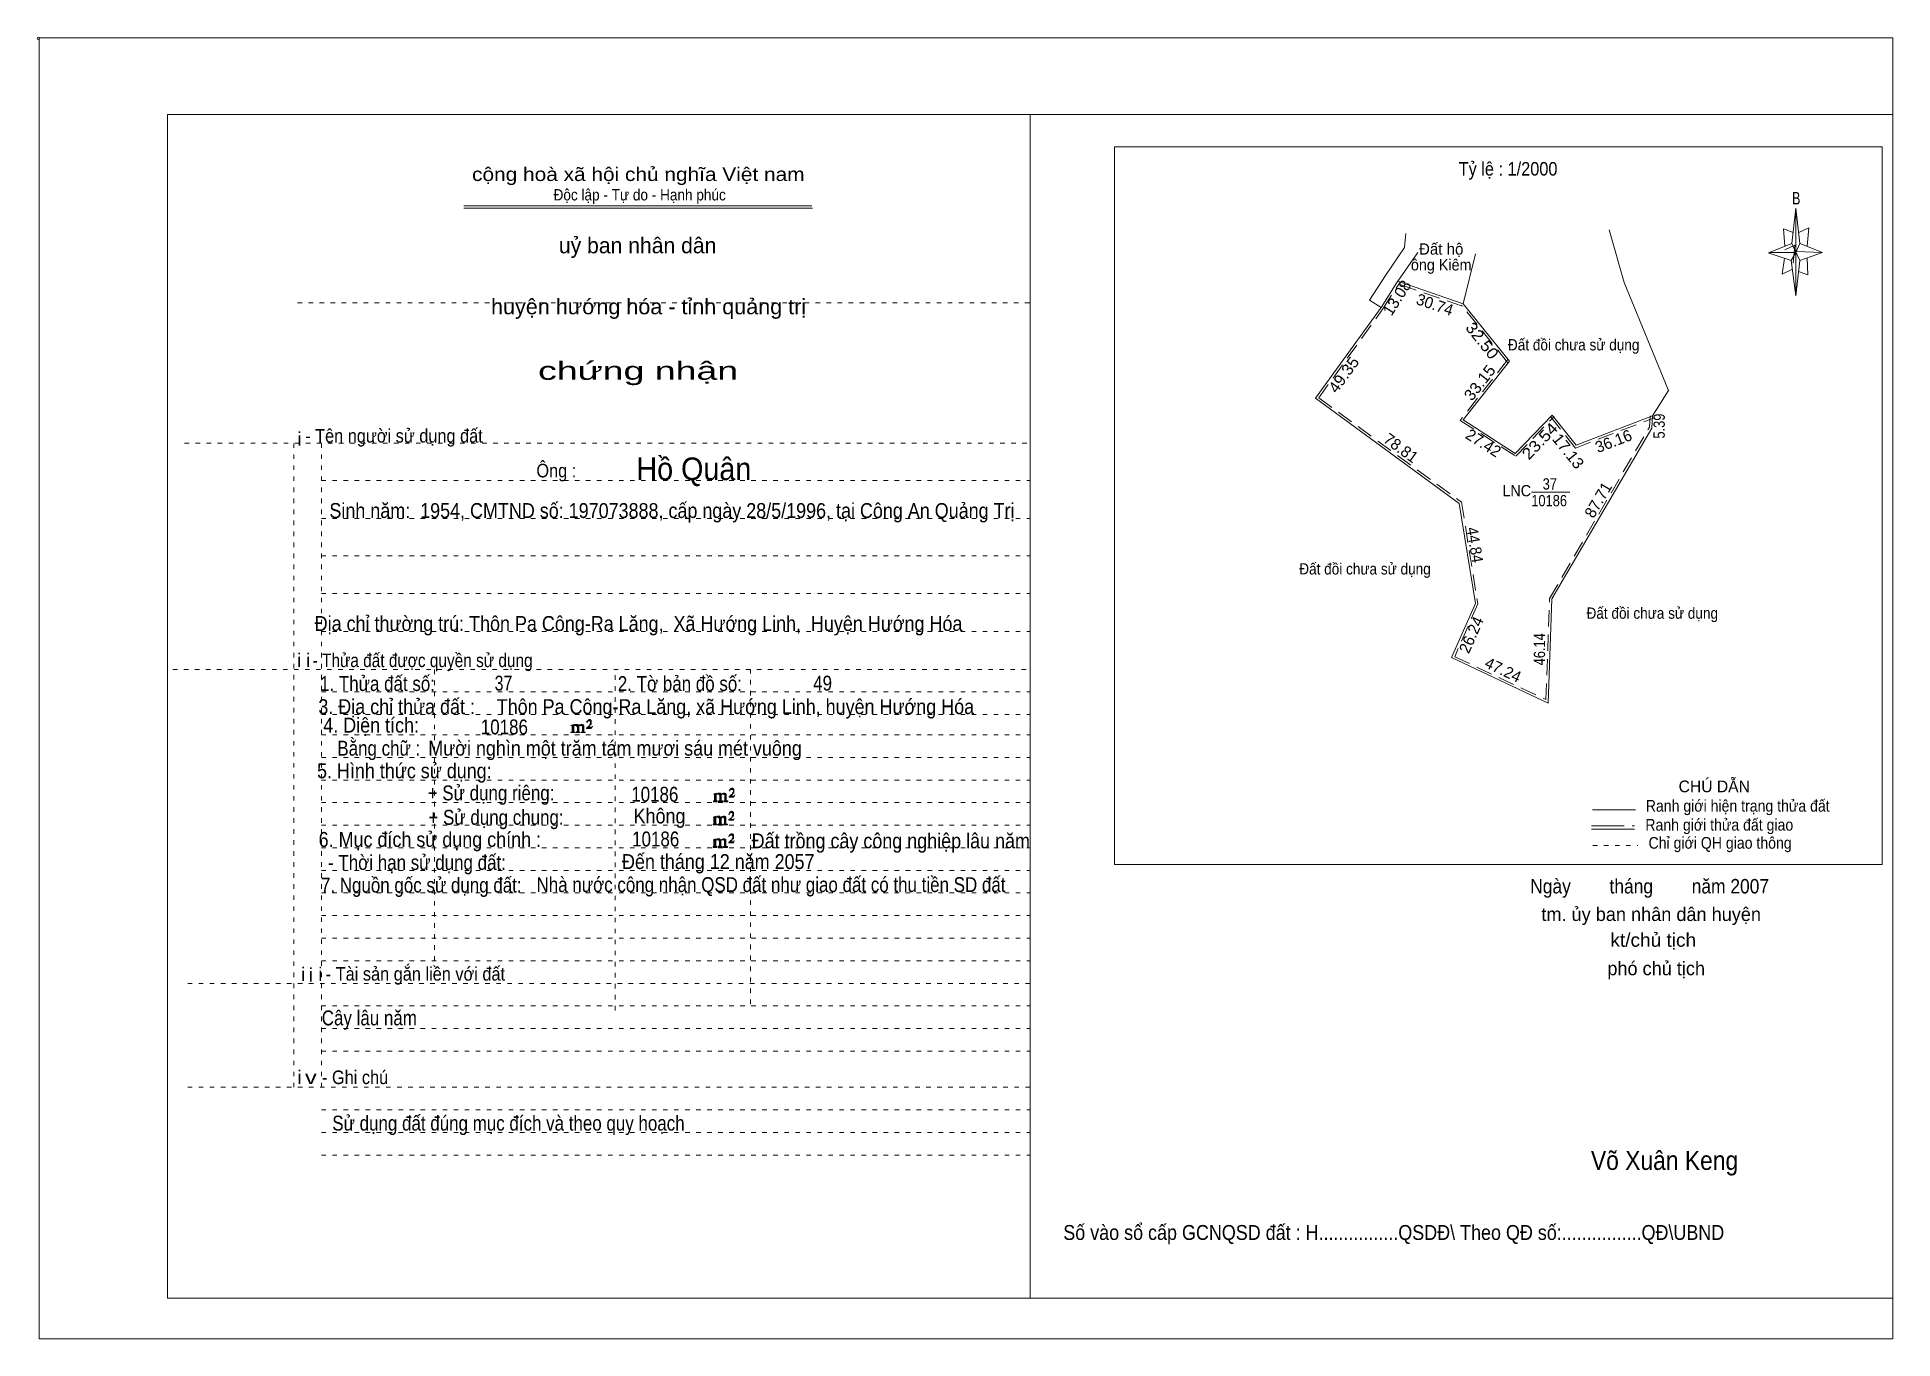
# Model space of a CAD drawing. Header units: centimetres. Extents: x -1.6 to 39.5, y -3.3 to 25.5.
import ezdxf
from ezdxf.enums import TextEntityAlignment as Align

# ---------------------------------------------------------------- set-up
doc = ezdxf.new("R2010")
doc.units = ezdxf.units.CM
doc.header["$LTSCALE"] = 0.12
for name, pattern in [('DOTTED', [1.5, 0.3, -1.2]), ('LONG_DASHED', [7.5, 6, -1.5]), ('MEDIUM_DASHED', [4.5, 3, -1.5])]:
    doc.linetypes.add(name, pattern=pattern)
for name, color, linetype, lineweight in [('1', 7, 'DOTTED', 13), ('10', 7, 'Continuous', 13), ('4', 7, 'Continuous', 13), ('5', 7, 'Continuous', 13), ('50', 7, 'Continuous', 13)]:
    doc.layers.add(name, color=color, linetype=linetype, lineweight=lineweight)

msp = doc.modelspace()

# ---------------------------------------------------------------- hatches: boundary and pattern name
at = {"layer": '50'}
for points in [[(10.27, 10.13), (10.27, 10.12), (10.27, 10.11), (10.25, 10.11), (10.24, 10.11), (10.24, 10.1), (10.33, 10.1), (10.33, 10.11), (10.32, 10.11), (10.31, 10.11), (10.31, 10.12), (10.31, 10.13), (10.31, 10.24), (10.31, 10.25), (10.32, 10.26), (10.34, 10.26), (10.35, 10.26), (10.36, 10.26), (10.37, 10.25), (10.39, 10.22), (10.39, 10.13), (10.37, 10.12), (10.37, 10.11), (10.36, 10.11), (10.35, 10.11), (10.35, 10.1), (10.44, 10.1), (10.44, 10.11), (10.43, 10.11), (10.42, 10.11), (10.42, 10.12), (10.42, 10.13), (10.42, 10.24), (10.44, 10.26), (10.45, 10.26), (10.46, 10.26), (10.49, 10.26), (10.49, 10.25), (10.5, 10.24), (10.5, 10.22), (10.5, 10.13), (10.5, 10.12), (10.49, 10.11), (10.49, 10.11), (10.47, 10.11), (10.47, 10.1), (10.56, 10.1), (10.56, 10.11), (10.55, 10.11), (10.54, 10.11), (10.53, 10.12), (10.53, 10.13), (10.53, 10.2), (10.53, 10.25), (10.53, 10.26), (10.52, 10.27), (10.5, 10.28), (10.47, 10.28), (10.46, 10.28), (10.44, 10.27), (10.41, 10.25), (10.41, 10.26), (10.4, 10.28), (10.39, 10.28), (10.37, 10.28), (10.35, 10.28), (10.34, 10.28), (10.32, 10.26), (10.31, 10.26), (10.31, 10.25), (10.31, 10.25), (10.31, 10.26), (10.31, 10.28), (10.24, 10.26), (10.24, 10.26), (10.25, 10.26), (10.27, 10.25), (10.27, 10.24), (10.27, 10.23)], [(10.69, 10.19), (10.72, 10.24), (10.72, 10.24), (10.71, 10.22), (10.69, 10.22), (10.68, 10.22), (10.63, 10.22), (10.66, 10.26), (10.67, 10.27), (10.69, 10.28), (10.69, 10.3), (10.69, 10.32), (10.69, 10.34), (10.69, 10.35), (10.69, 10.37), (10.68, 10.38), (10.67, 10.38), (10.66, 10.39), (10.65, 10.39), (10.63, 10.38), (10.63, 10.38), (10.62, 10.37), (10.61, 10.35), (10.59, 10.33), (10.61, 10.33), (10.61, 10.35), (10.62, 10.35), (10.63, 10.36), (10.65, 10.36), (10.66, 10.36), (10.67, 10.35), (10.68, 10.35), (10.68, 10.32), (10.68, 10.3), (10.66, 10.28), (10.66, 10.26), (10.65, 10.25), (10.59, 10.2), (10.59, 10.19)], [(13.42, 8.61), (13.42, 8.6), (13.42, 8.59), (13.41, 8.59), (13.4, 8.59), (13.4, 8.57), (13.48, 8.57), (13.48, 8.59), (13.47, 8.59), (13.46, 8.59), (13.46, 8.6), (13.46, 8.61), (13.46, 8.72), (13.46, 8.73), (13.47, 8.74), (13.5, 8.74), (13.51, 8.74), (13.52, 8.74), (13.53, 8.73), (13.54, 8.69), (13.54, 8.61), (13.53, 8.6), (13.53, 8.59), (13.52, 8.59), (13.51, 8.59), (13.51, 8.57), (13.6, 8.57), (13.6, 8.59), (13.58, 8.59), (13.57, 8.59), (13.57, 8.6), (13.57, 8.61), (13.57, 8.72), (13.6, 8.74), (13.61, 8.74), (13.62, 8.74), (13.64, 8.74), (13.64, 8.73), (13.65, 8.72), (13.65, 8.69), (13.65, 8.61), (13.65, 8.6), (13.64, 8.59), (13.64, 8.59), (13.63, 8.59), (13.63, 8.57), (13.72, 8.57), (13.72, 8.59), (13.7, 8.59), (13.69, 8.59), (13.68, 8.6), (13.68, 8.61), (13.68, 8.68), (13.68, 8.73), (13.68, 8.74), (13.67, 8.75), (13.65, 8.76), (13.63, 8.76), (13.62, 8.76), (13.6, 8.75), (13.56, 8.73), (13.56, 8.74), (13.55, 8.76), (13.54, 8.76), (13.53, 8.76), (13.51, 8.76), (13.5, 8.76), (13.47, 8.74), (13.46, 8.74), (13.46, 8.73), (13.46, 8.73), (13.46, 8.74), (13.46, 8.76), (13.4, 8.74), (13.4, 8.74), (13.41, 8.74), (13.42, 8.73), (13.42, 8.72), (13.42, 8.71)], [(13.85, 8.67), (13.87, 8.72), (13.87, 8.72), (13.86, 8.69), (13.85, 8.69), (13.84, 8.69), (13.78, 8.69), (13.82, 8.74), (13.83, 8.75), (13.85, 8.76), (13.85, 8.78), (13.85, 8.79), (13.85, 8.82), (13.85, 8.83), (13.85, 8.85), (13.84, 8.86), (13.83, 8.86), (13.82, 8.87), (13.8, 8.87), (13.78, 8.86), (13.78, 8.86), (13.77, 8.85), (13.76, 8.83), (13.75, 8.81), (13.76, 8.81), (13.76, 8.83), (13.77, 8.83), (13.78, 8.84), (13.8, 8.84), (13.82, 8.84), (13.83, 8.83), (13.84, 8.83), (13.84, 8.79), (13.84, 8.78), (13.82, 8.76), (13.82, 8.74), (13.8, 8.73), (13.75, 8.68), (13.75, 8.67)], [(13.41, 8.09), (13.41, 8.08), (13.41, 8.07), (13.4, 8.07), (13.39, 8.07), (13.39, 8.06), (13.48, 8.06), (13.48, 8.07), (13.47, 8.07), (13.45, 8.07), (13.45, 8.08), (13.45, 8.09), (13.45, 8.2), (13.45, 8.21), (13.47, 8.23), (13.49, 8.23), (13.5, 8.23), (13.51, 8.23), (13.52, 8.21), (13.53, 8.18), (13.53, 8.09), (13.52, 8.08), (13.52, 8.07), (13.51, 8.07), (13.5, 8.07), (13.5, 8.06), (13.59, 8.06), (13.59, 8.07), (13.58, 8.07), (13.57, 8.07), (13.57, 8.08), (13.57, 8.09), (13.57, 8.2), (13.59, 8.23), (13.6, 8.23), (13.61, 8.23), (13.63, 8.23), (13.63, 8.21), (13.64, 8.2), (13.64, 8.18), (13.64, 8.09), (13.64, 8.08), (13.63, 8.07), (13.63, 8.07), (13.62, 8.07), (13.62, 8.06), (13.71, 8.06), (13.71, 8.07), (13.7, 8.07), (13.69, 8.07), (13.67, 8.08), (13.67, 8.09), (13.67, 8.17), (13.67, 8.21), (13.67, 8.23), (13.66, 8.24), (13.64, 8.25), (13.62, 8.25), (13.61, 8.25), (13.59, 8.24), (13.55, 8.21), (13.55, 8.23), (13.54, 8.25), (13.53, 8.25), (13.52, 8.25), (13.5, 8.25), (13.49, 8.25), (13.47, 8.23), (13.45, 8.23), (13.45, 8.21), (13.45, 8.21), (13.45, 8.23), (13.45, 8.25), (13.39, 8.23), (13.39, 8.23), (13.4, 8.23), (13.41, 8.21), (13.41, 8.2), (13.41, 8.19)], [(13.84, 8.16), (13.86, 8.2), (13.86, 8.2), (13.85, 8.18), (13.84, 8.18), (13.83, 8.18), (13.77, 8.18), (13.81, 8.23), (13.82, 8.24), (13.84, 8.25), (13.84, 8.27), (13.84, 8.28), (13.84, 8.3), (13.84, 8.31), (13.84, 8.34), (13.83, 8.35), (13.82, 8.35), (13.81, 8.36), (13.8, 8.36), (13.77, 8.35), (13.77, 8.35), (13.76, 8.34), (13.75, 8.31), (13.74, 8.29), (13.75, 8.29), (13.75, 8.31), (13.76, 8.31), (13.77, 8.33), (13.8, 8.33), (13.81, 8.33), (13.82, 8.31), (13.83, 8.31), (13.83, 8.28), (13.83, 8.27), (13.81, 8.25), (13.81, 8.23), (13.8, 8.21), (13.74, 8.17), (13.74, 8.16)], [(13.84, 7.66), (13.86, 7.71), (13.86, 7.71), (13.85, 7.68), (13.84, 7.68), (13.83, 7.68), (13.77, 7.68), (13.81, 7.73), (13.82, 7.74), (13.84, 7.75), (13.84, 7.77), (13.84, 7.78), (13.84, 7.81), (13.84, 7.82), (13.84, 7.84), (13.83, 7.85), (13.82, 7.85), (13.81, 7.86), (13.79, 7.86), (13.77, 7.85), (13.77, 7.85), (13.76, 7.84), (13.75, 7.82), (13.74, 7.8), (13.75, 7.8), (13.75, 7.82), (13.76, 7.82), (13.77, 7.83), (13.79, 7.83), (13.81, 7.83), (13.82, 7.82), (13.83, 7.82), (13.83, 7.78), (13.83, 7.77), (13.81, 7.75), (13.81, 7.73), (13.79, 7.72), (13.74, 7.67), (13.74, 7.66)], [(13.41, 7.6), (13.41, 7.59), (13.41, 7.58), (13.4, 7.58), (13.39, 7.58), (13.39, 7.56), (13.47, 7.56), (13.47, 7.58), (13.46, 7.58), (13.45, 7.58), (13.45, 7.59), (13.45, 7.6), (13.45, 7.71), (13.45, 7.72), (13.46, 7.73), (13.49, 7.73), (13.5, 7.73), (13.51, 7.73), (13.52, 7.72), (13.53, 7.68), (13.53, 7.6), (13.52, 7.59), (13.52, 7.58), (13.51, 7.58), (13.5, 7.58), (13.5, 7.56), (13.59, 7.56), (13.59, 7.58), (13.57, 7.58), (13.56, 7.58), (13.56, 7.59), (13.56, 7.6), (13.56, 7.71), (13.59, 7.73), (13.6, 7.73), (13.61, 7.73), (13.63, 7.73), (13.63, 7.72), (13.64, 7.71), (13.64, 7.68), (13.64, 7.6), (13.64, 7.59), (13.63, 7.58), (13.63, 7.58), (13.62, 7.58), (13.62, 7.56), (13.71, 7.56), (13.71, 7.58), (13.69, 7.58), (13.68, 7.58), (13.67, 7.59), (13.67, 7.6), (13.67, 7.67), (13.67, 7.72), (13.67, 7.73), (13.66, 7.74), (13.64, 7.75), (13.62, 7.75), (13.61, 7.75), (13.59, 7.74), (13.55, 7.72), (13.55, 7.73), (13.54, 7.75), (13.53, 7.75), (13.52, 7.75), (13.5, 7.75), (13.49, 7.75), (13.46, 7.73), (13.45, 7.73), (13.45, 7.72), (13.45, 7.72), (13.45, 7.73), (13.45, 7.75), (13.39, 7.73), (13.39, 7.73), (13.4, 7.73), (13.41, 7.72), (13.41, 7.71), (13.41, 7.7)]]:
    msp.add_hatch(color=256, dxfattribs=at).paths.add_polyline_path(points)

# ---------------------------------------------------------------- linework, layer by layer
at = {"layer": '1', "linetype": 'Continuous'}
for p, q in [((1.31, -2.42), (1.31, 23.78)), ((1.31, 23.78), (39.51, 23.78)), ((20.41, -2.42), (20.41, 23.78)), ((39.51, -2.42), (39.51, 23.78)), ((7.87, 21.76), (15.58, 21.76)), ((7.87, 21.71), (15.59, 21.71)), ((37.26, 20.55), (36.75, 20.72)), ((1.31, -2.42), (39.51, -2.42))]:
    msp.add_line(p, q, dxfattribs=at)
at = {"layer": '1'}
for p, q in [((4.19, 19.61), (20.41, 19.61)), ((1.69, 16.51), (20.41, 16.51)), ((4.11, 2.25), (4.11, 16.51)), ((4.72, 2.25), (4.72, 16.51)), ((4.72, 15.68), (20.41, 15.68)), ((4.72, 14.84), (20.41, 14.84)), ((4.72, 14.01), (20.41, 14.01)), ((4.72, 13.18), (20.41, 13.18)), ((4.72, 12.34), (20.41, 12.34)), ((1.43, 11.5), (20.41, 11.5)), ((7.22, 5.05), (7.22, 11.5)), ((11.22, 3.95), (11.22, 11.5)), ((14.22, 4.09), (14.22, 11.5)), ((4.72, 11), (20.41, 11)), ((4.72, 10.5), (20.41, 10.5)), ((4.72, 10.05), (20.41, 10.05)), ((4.72, 9.55), (20.41, 9.55)), ((4.72, 9.05), (20.41, 9.05)), ((4.72, 8.55), (20.41, 8.55)), ((4.72, 8.05), (20.41, 8.05)), ((4.72, 7.55), (20.41, 7.55)), ((4.72, 7.05), (20.41, 7.05)), ((4.72, 6.55), (20.41, 6.55)), ((4.72, 6.05), (20.41, 6.05)), ((4.72, 5.55), (20.41, 5.55)), ((4.72, 5.05), (20.41, 5.05)), ((1.76, 4.55), (20.41, 4.55)), ((4.72, 4.05), (20.41, 4.05)), ((4.72, 3.55), (20.41, 3.55)), ((4.72, 3.05), (20.41, 3.05)), ((1.76, 2.25), (20.41, 2.25)), ((4.72, 1.75), (20.41, 1.75)), ((4.72, 1.25), (20.41, 1.25)), ((4.72, 0.75), (20.41, 0.75))]:
    msp.add_line(p, q, dxfattribs=at)
at = {"layer": '1', "linetype": 'Continuous'}
msp.add_lwpolyline([(-1.53, -3.32), (39.51, -3.32), (39.51, 25.48), (-1.53, 25.48)], close=True, dxfattribs=at)
msp.add_lwpolyline([(37.27, 20.35), (37.06, 20.25), (37.11, 20.6)], dxfattribs=at)
at = {"layer": '10'}
for p, q in [((28.99, 20.73), (28.55, 20.09)), ((30.27, 20.7), (30, 19.59)), ((30, 19.59), (28.55, 20.09)), ((26.73, 17.5), (28.18, 19.51)), ((27.92, 19.67), (28.18, 19.51)), ((31.02, 18.32), (30, 19.59)), ((31.51, 15.42), (32.36, 15.42))]:
    msp.add_line(p, q, dxfattribs=at)
at = {"layer": '10', "linetype": 'MEDIUM_DASHED'}
for p, q in [((29.98, 19.54), (28.53, 20.04)), ((26.8, 17.51), (28.22, 19.48)), ((30.98, 18.29), (29.96, 19.56))]:
    msp.add_line(p, q, dxfattribs=at)
at = {"layer": '10'}
for points in [[(27.92, 19.67), (28.28, 20.22), (28.7, 20.84), (28.73, 21.15)], [(34.19, 17.11), (34.54, 17.67), (33.56, 20.06), (33.23, 21.23)], [(28.18, 19.51), (28.53, 20.06), (28.55, 20.09)], [(31.02, 18.32), (30, 17.02), (31.15, 16.28), (31.97, 17.13)], [(26.73, 17.5), (29.91, 15.17), (30.27, 12.96), (29.74, 11.76), (31.88, 10.75), (31.96, 13.06), (34.17, 16.84), (34.19, 17.11)], [(31.97, 17.13), (32.5, 16.46), (34.19, 17.11)]]:
    msp.add_lwpolyline(points, dxfattribs=at)
at = {"layer": '10', "linetype": 'MEDIUM_DASHED'}
for points in [[(28.22, 19.48), (28.57, 20.03), (28.59, 20.06)], [(30.98, 18.35), (29.93, 17.01), (31.16, 16.22), (32.01, 17.1)], [(26.8, 17.51), (29.96, 15.2), (30.32, 12.95), (29.81, 11.78), (31.83, 10.83), (31.91, 13.07), (34.12, 16.86), (34.14, 17.11)], [(31.93, 17.1), (32.48, 16.4), (34.21, 17.06)]]:
    msp.add_lwpolyline(points, dxfattribs=at)
at = {"layer": '4'}
for p, q in [((32.86, 8.39), (33.81, 8.39)), ((32.84, 7.96), (33.79, 7.96))]:
    msp.add_line(p, q, dxfattribs=at)
at = {"layer": '4', "linetype": 'LONG_DASHED'}
msp.add_line((32.84, 8.04), (33.79, 8.04), dxfattribs=at)
at = {"layer": '4', "linetype": 'DOTTED'}
msp.add_line((32.87, 7.6), (33.86, 7.6), dxfattribs=at)
at = {"layer": '4'}
msp.add_lwpolyline([(22.28, 23.07), (39.27, 23.07), (39.27, 7.18), (22.28, 7.18)], close=True, dxfattribs=at)
msp.add_circle((-1.55, 25.47), 0.025, dxfattribs=at)
at = {"layer": '5'}
for p, q in [((37.27, 20.93), (37.36, 21.71)), ((37.45, 20.55), (37.36, 19.77)), ((37.45, 20.93), (37.95, 20.73)), ((37.61, 20.61), (37.63, 20.23)), ((37.63, 20.23), (37.42, 20.31))]:
    msp.add_line(p, q, dxfattribs=at)
for points in [[(37.36, 21.71), (37.45, 20.93), (37.36, 20.73)], [(37.36, 20.73), (36.77, 20.73), (37.27, 20.93), (37.45, 20.55), (37.95, 20.73), (37.36, 20.75)], [(37.36, 20.73), (37.36, 19.77), (37.26, 20.55)]]:
    msp.add_lwpolyline(points, close=True, dxfattribs=at)
for points in [[(37.3, 21.17), (37.09, 21.25), (37.12, 20.87)], [(37.43, 21.17), (37.65, 21.27), (37.61, 20.87)], [(37.36, 20.73), (37.27, 20.93), (36.77, 20.73)], [(37.12, 20.79), (37.34, 20.89), (37.3, 20.49)], [(37.36, 20.73), (37.45, 20.55), (37.95, 20.73)]]:
    msp.add_lwpolyline(points, dxfattribs=at)
at = {"layer": '50'}
for points in [[(10.27, 10.13), (10.27, 10.12), (10.27, 10.11), (10.25, 10.11), (10.24, 10.11), (10.24, 10.1), (10.33, 10.1), (10.33, 10.11), (10.32, 10.11), (10.31, 10.11), (10.31, 10.12), (10.31, 10.13), (10.31, 10.24), (10.31, 10.25), (10.32, 10.26), (10.34, 10.26), (10.35, 10.26), (10.36, 10.26), (10.37, 10.25), (10.39, 10.22), (10.39, 10.13), (10.37, 10.12), (10.37, 10.11), (10.36, 10.11), (10.35, 10.11), (10.35, 10.1), (10.44, 10.1), (10.44, 10.11), (10.43, 10.11), (10.42, 10.11), (10.42, 10.12), (10.42, 10.13), (10.42, 10.24), (10.44, 10.26), (10.45, 10.26), (10.46, 10.26), (10.49, 10.26), (10.49, 10.25), (10.5, 10.24), (10.5, 10.22), (10.5, 10.13), (10.5, 10.12), (10.49, 10.11), (10.49, 10.11), (10.47, 10.11), (10.47, 10.1), (10.56, 10.1), (10.56, 10.11), (10.55, 10.11), (10.54, 10.11), (10.53, 10.12), (10.53, 10.13), (10.53, 10.2), (10.53, 10.25), (10.53, 10.26), (10.52, 10.27), (10.5, 10.28), (10.47, 10.28), (10.46, 10.28), (10.44, 10.27), (10.41, 10.25), (10.41, 10.26), (10.4, 10.28), (10.39, 10.28), (10.37, 10.28), (10.35, 10.28), (10.34, 10.28), (10.32, 10.26), (10.31, 10.26), (10.31, 10.25), (10.31, 10.25), (10.31, 10.26), (10.31, 10.28), (10.24, 10.26), (10.24, 10.26), (10.25, 10.26), (10.27, 10.25), (10.27, 10.24), (10.27, 10.23)], [(10.69, 10.19), (10.72, 10.24), (10.72, 10.24), (10.71, 10.22), (10.69, 10.22), (10.68, 10.22), (10.63, 10.22), (10.66, 10.26), (10.67, 10.27), (10.69, 10.28), (10.69, 10.3), (10.69, 10.32), (10.69, 10.34), (10.69, 10.35), (10.69, 10.37), (10.68, 10.38), (10.67, 10.38), (10.66, 10.39), (10.65, 10.39), (10.63, 10.38), (10.63, 10.38), (10.62, 10.37), (10.61, 10.35), (10.59, 10.33), (10.61, 10.33), (10.61, 10.35), (10.62, 10.35), (10.63, 10.36), (10.65, 10.36), (10.66, 10.36), (10.67, 10.35), (10.68, 10.35), (10.68, 10.32), (10.68, 10.3), (10.66, 10.28), (10.66, 10.26), (10.65, 10.25), (10.59, 10.2), (10.59, 10.19)], [(13.42, 8.61), (13.42, 8.6), (13.42, 8.59), (13.41, 8.59), (13.4, 8.59), (13.4, 8.57), (13.48, 8.57), (13.48, 8.59), (13.47, 8.59), (13.46, 8.59), (13.46, 8.6), (13.46, 8.61), (13.46, 8.72), (13.46, 8.73), (13.47, 8.74), (13.5, 8.74), (13.51, 8.74), (13.52, 8.74), (13.53, 8.73), (13.54, 8.69), (13.54, 8.61), (13.53, 8.6), (13.53, 8.59), (13.52, 8.59), (13.51, 8.59), (13.51, 8.57), (13.6, 8.57), (13.6, 8.59), (13.58, 8.59), (13.57, 8.59), (13.57, 8.6), (13.57, 8.61), (13.57, 8.72), (13.6, 8.74), (13.61, 8.74), (13.62, 8.74), (13.64, 8.74), (13.64, 8.73), (13.65, 8.72), (13.65, 8.69), (13.65, 8.61), (13.65, 8.6), (13.64, 8.59), (13.64, 8.59), (13.63, 8.59), (13.63, 8.57), (13.72, 8.57), (13.72, 8.59), (13.7, 8.59), (13.69, 8.59), (13.68, 8.6), (13.68, 8.61), (13.68, 8.68), (13.68, 8.73), (13.68, 8.74), (13.67, 8.75), (13.65, 8.76), (13.63, 8.76), (13.62, 8.76), (13.6, 8.75), (13.56, 8.73), (13.56, 8.74), (13.55, 8.76), (13.54, 8.76), (13.53, 8.76), (13.51, 8.76), (13.5, 8.76), (13.47, 8.74), (13.46, 8.74), (13.46, 8.73), (13.46, 8.73), (13.46, 8.74), (13.46, 8.76), (13.4, 8.74), (13.4, 8.74), (13.41, 8.74), (13.42, 8.73), (13.42, 8.72), (13.42, 8.71)], [(13.85, 8.67), (13.87, 8.72), (13.87, 8.72), (13.86, 8.69), (13.85, 8.69), (13.84, 8.69), (13.78, 8.69), (13.82, 8.74), (13.83, 8.75), (13.85, 8.76), (13.85, 8.78), (13.85, 8.79), (13.85, 8.82), (13.85, 8.83), (13.85, 8.85), (13.84, 8.86), (13.83, 8.86), (13.82, 8.87), (13.8, 8.87), (13.78, 8.86), (13.78, 8.86), (13.77, 8.85), (13.76, 8.83), (13.75, 8.81), (13.76, 8.81), (13.76, 8.83), (13.77, 8.83), (13.78, 8.84), (13.8, 8.84), (13.82, 8.84), (13.83, 8.83), (13.84, 8.83), (13.84, 8.79), (13.84, 8.78), (13.82, 8.76), (13.82, 8.74), (13.8, 8.73), (13.75, 8.68), (13.75, 8.67)], [(13.41, 8.09), (13.41, 8.08), (13.41, 8.07), (13.4, 8.07), (13.39, 8.07), (13.39, 8.06), (13.48, 8.06), (13.48, 8.07), (13.47, 8.07), (13.45, 8.07), (13.45, 8.08), (13.45, 8.09), (13.45, 8.2), (13.45, 8.21), (13.47, 8.23), (13.49, 8.23), (13.5, 8.23), (13.51, 8.23), (13.52, 8.21), (13.53, 8.18), (13.53, 8.09), (13.52, 8.08), (13.52, 8.07), (13.51, 8.07), (13.5, 8.07), (13.5, 8.06), (13.59, 8.06), (13.59, 8.07), (13.58, 8.07), (13.57, 8.07), (13.57, 8.08), (13.57, 8.09), (13.57, 8.2), (13.59, 8.23), (13.6, 8.23), (13.61, 8.23), (13.63, 8.23), (13.63, 8.21), (13.64, 8.2), (13.64, 8.18), (13.64, 8.09), (13.64, 8.08), (13.63, 8.07), (13.63, 8.07), (13.62, 8.07), (13.62, 8.06), (13.71, 8.06), (13.71, 8.07), (13.7, 8.07), (13.69, 8.07), (13.67, 8.08), (13.67, 8.09), (13.67, 8.17), (13.67, 8.21), (13.67, 8.23), (13.66, 8.24), (13.64, 8.25), (13.62, 8.25), (13.61, 8.25), (13.59, 8.24), (13.55, 8.21), (13.55, 8.23), (13.54, 8.25), (13.53, 8.25), (13.52, 8.25), (13.5, 8.25), (13.49, 8.25), (13.47, 8.23), (13.45, 8.23), (13.45, 8.21), (13.45, 8.21), (13.45, 8.23), (13.45, 8.25), (13.39, 8.23), (13.39, 8.23), (13.4, 8.23), (13.41, 8.21), (13.41, 8.2), (13.41, 8.19)], [(13.84, 8.16), (13.86, 8.2), (13.86, 8.2), (13.85, 8.18), (13.84, 8.18), (13.83, 8.18), (13.77, 8.18), (13.81, 8.23), (13.82, 8.24), (13.84, 8.25), (13.84, 8.27), (13.84, 8.28), (13.84, 8.3), (13.84, 8.31), (13.84, 8.34), (13.83, 8.35), (13.82, 8.35), (13.81, 8.36), (13.8, 8.36), (13.77, 8.35), (13.77, 8.35), (13.76, 8.34), (13.75, 8.31), (13.74, 8.29), (13.75, 8.29), (13.75, 8.31), (13.76, 8.31), (13.77, 8.33), (13.8, 8.33), (13.81, 8.33), (13.82, 8.31), (13.83, 8.31), (13.83, 8.28), (13.83, 8.27), (13.81, 8.25), (13.81, 8.23), (13.8, 8.21), (13.74, 8.17), (13.74, 8.16)], [(13.84, 7.66), (13.86, 7.71), (13.86, 7.71), (13.85, 7.68), (13.84, 7.68), (13.83, 7.68), (13.77, 7.68), (13.81, 7.73), (13.82, 7.74), (13.84, 7.75), (13.84, 7.77), (13.84, 7.78), (13.84, 7.81), (13.84, 7.82), (13.84, 7.84), (13.83, 7.85), (13.82, 7.85), (13.81, 7.86), (13.79, 7.86), (13.77, 7.85), (13.77, 7.85), (13.76, 7.84), (13.75, 7.82), (13.74, 7.8), (13.75, 7.8), (13.75, 7.82), (13.76, 7.82), (13.77, 7.83), (13.79, 7.83), (13.81, 7.83), (13.82, 7.82), (13.83, 7.82), (13.83, 7.78), (13.83, 7.77), (13.81, 7.75), (13.81, 7.73), (13.79, 7.72), (13.74, 7.67), (13.74, 7.66)], [(13.41, 7.6), (13.41, 7.59), (13.41, 7.58), (13.4, 7.58), (13.39, 7.58), (13.39, 7.56), (13.47, 7.56), (13.47, 7.58), (13.46, 7.58), (13.45, 7.58), (13.45, 7.59), (13.45, 7.6), (13.45, 7.71), (13.45, 7.72), (13.46, 7.73), (13.49, 7.73), (13.5, 7.73), (13.51, 7.73), (13.52, 7.72), (13.53, 7.68), (13.53, 7.6), (13.52, 7.59), (13.52, 7.58), (13.51, 7.58), (13.5, 7.58), (13.5, 7.56), (13.59, 7.56), (13.59, 7.58), (13.57, 7.58), (13.56, 7.58), (13.56, 7.59), (13.56, 7.6), (13.56, 7.71), (13.59, 7.73), (13.6, 7.73), (13.61, 7.73), (13.63, 7.73), (13.63, 7.72), (13.64, 7.71), (13.64, 7.68), (13.64, 7.6), (13.64, 7.59), (13.63, 7.58), (13.63, 7.58), (13.62, 7.58), (13.62, 7.56), (13.71, 7.56), (13.71, 7.58), (13.69, 7.58), (13.68, 7.58), (13.67, 7.59), (13.67, 7.6), (13.67, 7.67), (13.67, 7.72), (13.67, 7.73), (13.66, 7.74), (13.64, 7.75), (13.62, 7.75), (13.61, 7.75), (13.59, 7.74), (13.55, 7.72), (13.55, 7.73), (13.54, 7.75), (13.53, 7.75), (13.52, 7.75), (13.5, 7.75), (13.49, 7.75), (13.46, 7.73), (13.45, 7.73), (13.45, 7.72), (13.45, 7.72), (13.45, 7.73), (13.45, 7.75), (13.39, 7.73), (13.39, 7.73), (13.4, 7.73), (13.41, 7.72), (13.41, 7.71), (13.41, 7.7)]]:
    msp.add_lwpolyline(points, close=True, dxfattribs=at)

# ---------------------------------------------------------------- texts
at = {"layer": '1'}
for s, height, width, p in [('cộng hoà xã hội chủ nghĩa Việt nam', 0.3, 1.15, (11.735, 22.31)), ('Độc lập - Tự do - Hạnh phúc', 0.25, 0.9, (11.765, 21.88)), ('chứng nhận', 0.4, 1.55, (11.73, 17.91)), ('- Tên người sử dụng đất', 0.3, 0.9, (6.325, 16.52)), ('- Thửa đất được quyền sử dụng', 0.3, 0.85, (6.96, 11.55)), ('- Tài sản gắn liền với đất ', 0.3, 0.9, (6.85, 4.61)), ('v', 0.3, 1.3, (4.485, 2.32)), ('- Ghi chú', 0.3, 0.9, (5.465, 2.32))]:
    msp.add_text(s, height=height, dxfattribs=dict(at, width=width)).set_placement(p, align=Align.CENTER)
for s, height, p in [('uỷ ban nhân dân', 0.35, (11.72, 20.71)), ('i', 0.3, (4.235, 16.45)), ('i', 0.3, (4.225, 11.55)), ('i', 0.3, (4.425, 11.55)), ('i', 0.3, (4.315, 4.6)), ('i', 0.3, (4.485, 4.59)), ('i', 0.3, (4.695, 4.6)), ('i', 0.3, (4.235, 2.32))]:
    msp.add_text(s, height=height, dxfattribs=at).set_placement(p, align=Align.CENTER)
at = {"layer": '10'}
for s, height, width, p in [('Tỷ lệ : 1/2000', 0.3, 0.9, (30.99, 22.43)), ('ông Kiêm', 0.25, 0.95, (29.51, 20.33)), ('Đất đồi chưa sử dụng ', 0.25, 0.9, (32.485, 18.56)), ('Hồ Quân', 0.5, 0.95, (12.965, 15.69)), ('37', 0.25, 0.85, (31.915, 15.48)), ('10186', 0.25, 0.85, (31.9, 15.11)), ('Đất đồi chưa sử dụng ', 0.25, 0.9, (27.865, 13.6)), ('Đất đồi chưa sử dụng ', 0.25, 0.9, (34.225, 12.62)), ('Võ Xuân Keng', 0.42, 0.9, (34.455, 0.42))]:
    msp.add_text(s, height=height, dxfattribs=dict(at, width=width)).set_placement(p, align=Align.CENTER)
msp.add_text('Đất hộ', height=0.25, dxfattribs=at).set_placement((29.51, 20.68), align=Align.CENTER)
for s, rotation, p in [('13.08', 57.428, (28.635, 19.658)), ('30.74', 341.076, (29.329, 19.456)), ('78.81', 323.752, (28.546, 16.299)), ('27.42', 327.585, (30.378, 16.406)), ('36.16', 21.072, (33.37, 16.436)), ('87.71', 59.711, (33.094, 15.187)), ('26.24', 66.171, (30.29, 12.214)), ('47.24', 334.71, (30.827, 11.377))]:
    msp.add_text(s, height=0.25, rotation=rotation, dxfattribs=at).set_placement(p, align=Align.CENTER)
for s, rotation, width, p in [('32.50', 308.591, 1.1, (30.319, 18.698)), ('49.35', 54.226, 1.05, (27.454, 17.947)), ('33.15', 51.885, 1.05, (30.461, 17.768)), ('23.54', 46.239, 1.15, (31.784, 16.468)), ('5.39', 90, 0.85, (34.46, 16.885)), ('17.13', 308.576, 1.05, (32.225, 16.253)), ('44.84', 279.28, 0.95, (30.133, 14.235)), ('46.14', 90, 0.85, (31.81, 11.945))]:
    msp.add_text(s, height=0.25, rotation=rotation, dxfattribs=dict(at, width=width)).set_placement(p, align=Align.CENTER)
at = {"layer": '10', "width": 0.95}
msp.add_text('LNC', height=0.25, dxfattribs=at).set_placement((31.5, 15.33), align=Align.RIGHT)
at = {"layer": '4'}
msp.add_text('CHÚ DẪN', height=0.2591, dxfattribs=at).set_placement((35.555, 8.78), align=Align.CENTER)
at = {"layer": '4', "width": 0.9}
for s, p in [('Ranh giới hiện trạng thửa đất', (36.075, 8.35)), ('Ranh giới thửa đất giao ', (35.71, 7.93)), ('Chỉ giới QH giao thông', (35.685, 7.53))]:
    msp.add_text(s, height=0.2591, dxfattribs=at).set_placement(p, align=Align.CENTER)
at = {"layer": '5', "width": 0.75}
msp.add_text('B', height=0.276, dxfattribs=at).set_placement((37.37, 21.79), align=Align.CENTER)
at = {"layer": '50'}
for s, height, width, p in [('  huyện hướng hóa - tỉnh quảng trị', 0.34, 1.05, (11.83, 19.36)), ('Ông :', 0.3, 0.9, (9.92, 15.75)), ('Sinh năm:  1954, CMTND số: 197073888, cấp ngày 28/5/1996, tại Công An Quảng Trị', 0.33, 0.9, (12.48, 14.85)), ('Địa chỉ thường trú: Thôn Pa Công-Ra Lăng,  Xã Hướng Linh,  Huyện Hướng Hóa', 0.33, 0.9, (11.74, 12.35)), ('1. Thửa đất số:  ', 0.33, 0.85, (6.065, 11.02)), ('37', 0.33, 0.8, (8.75, 11.03)), ('2. Tờ bản đồ số:  ', 0.33, 0.85, (12.76, 11.02)), ('49', 0.33, 0.85, (15.815, 11.03)), ('3. Địa chỉ thửa đất : ', 0.33, 0.9, (6.44, 10.51)), ('Thôn Pa Công-Ra Lăng, xã Hướng Linh, huyện Hướng Hóa', 0.33, 0.9, (13.885, 10.51)), ('4. Diện tích: ', 0.33, 0.9, (5.875, 10.1)), ('10186', 0.33, 0.85, (8.77, 10.06)), ('Bằng chữ :', 0.33, 0.85, (5.99, 9.59)), ('Mười nghìn một trăm tám mươi sáu mét vuông', 0.33, 0.9, (11.22, 9.59)), ('5. Hình thức sử dụng:', 0.33, 0.9, (6.555, 9.09)), ('+ Sử dụng riêng:', 0.33, 0.85, (8.475, 8.6)), ('10186', 0.33, 0.85, (12.1, 8.57)), ('+ Sử dụng chung:', 0.33, 0.85, (8.585, 8.06)), ('Không', 0.33, 0.9, (12.205, 8.09)), ('6. Mục đích sử dụng chính :', 0.33, 0.9, (7.12, 7.57)), ('10186', 0.33, 0.85, (12.12, 7.58)), ('Đất trồng cây công nghiệp lâu năm', 0.33, 0.9, (17.325, 7.54)), ('- Thời hạn sử dụng đất:', 0.33, 0.85, (6.835, 7.06)), ('Đến tháng 12 năm 2057', 0.33, 0.9, (13.505, 7.08)), ('7. Nguồn gốc sử dụng đất:', 0.33, 0.85, (6.93, 6.56)), ('Nhà nước công nhận QSD đất như giao đất có thu tiền SD đất ', 0.33, 0.85, (14.725, 6.57)), ('Ngày        tháng        năm 2007', 0.32, 0.9, (34.125, 6.54)), ('kt/chủ tịch', 0.3, 1.05, (34.205, 5.36)), ('Cây lâu năm', 0.33, 0.85, (5.78, 3.62)), ('Sử dụng đất đúng mục đích và theo quy hoạch', 0.33, 0.85, (8.86, 1.29)), ('Số vào sổ cấp GCNQSD đất : H................QSDĐ\\ Theo QĐ số:................QĐ\\UBND', 0.33, 0.9, (28.46, -1.13))]:
    msp.add_text(s, height=height, dxfattribs=dict(at, width=width)).set_placement(p, align=Align.CENTER)
for s, p in [('tm. ủy ban nhân dân huyện ', (34.215, 5.93)), ('phó chủ tịch', (34.27, 4.73))]:
    msp.add_text(s, height=0.3, dxfattribs=at).set_placement(p, align=Align.CENTER)

doc.saveas('drawing.dxf')
